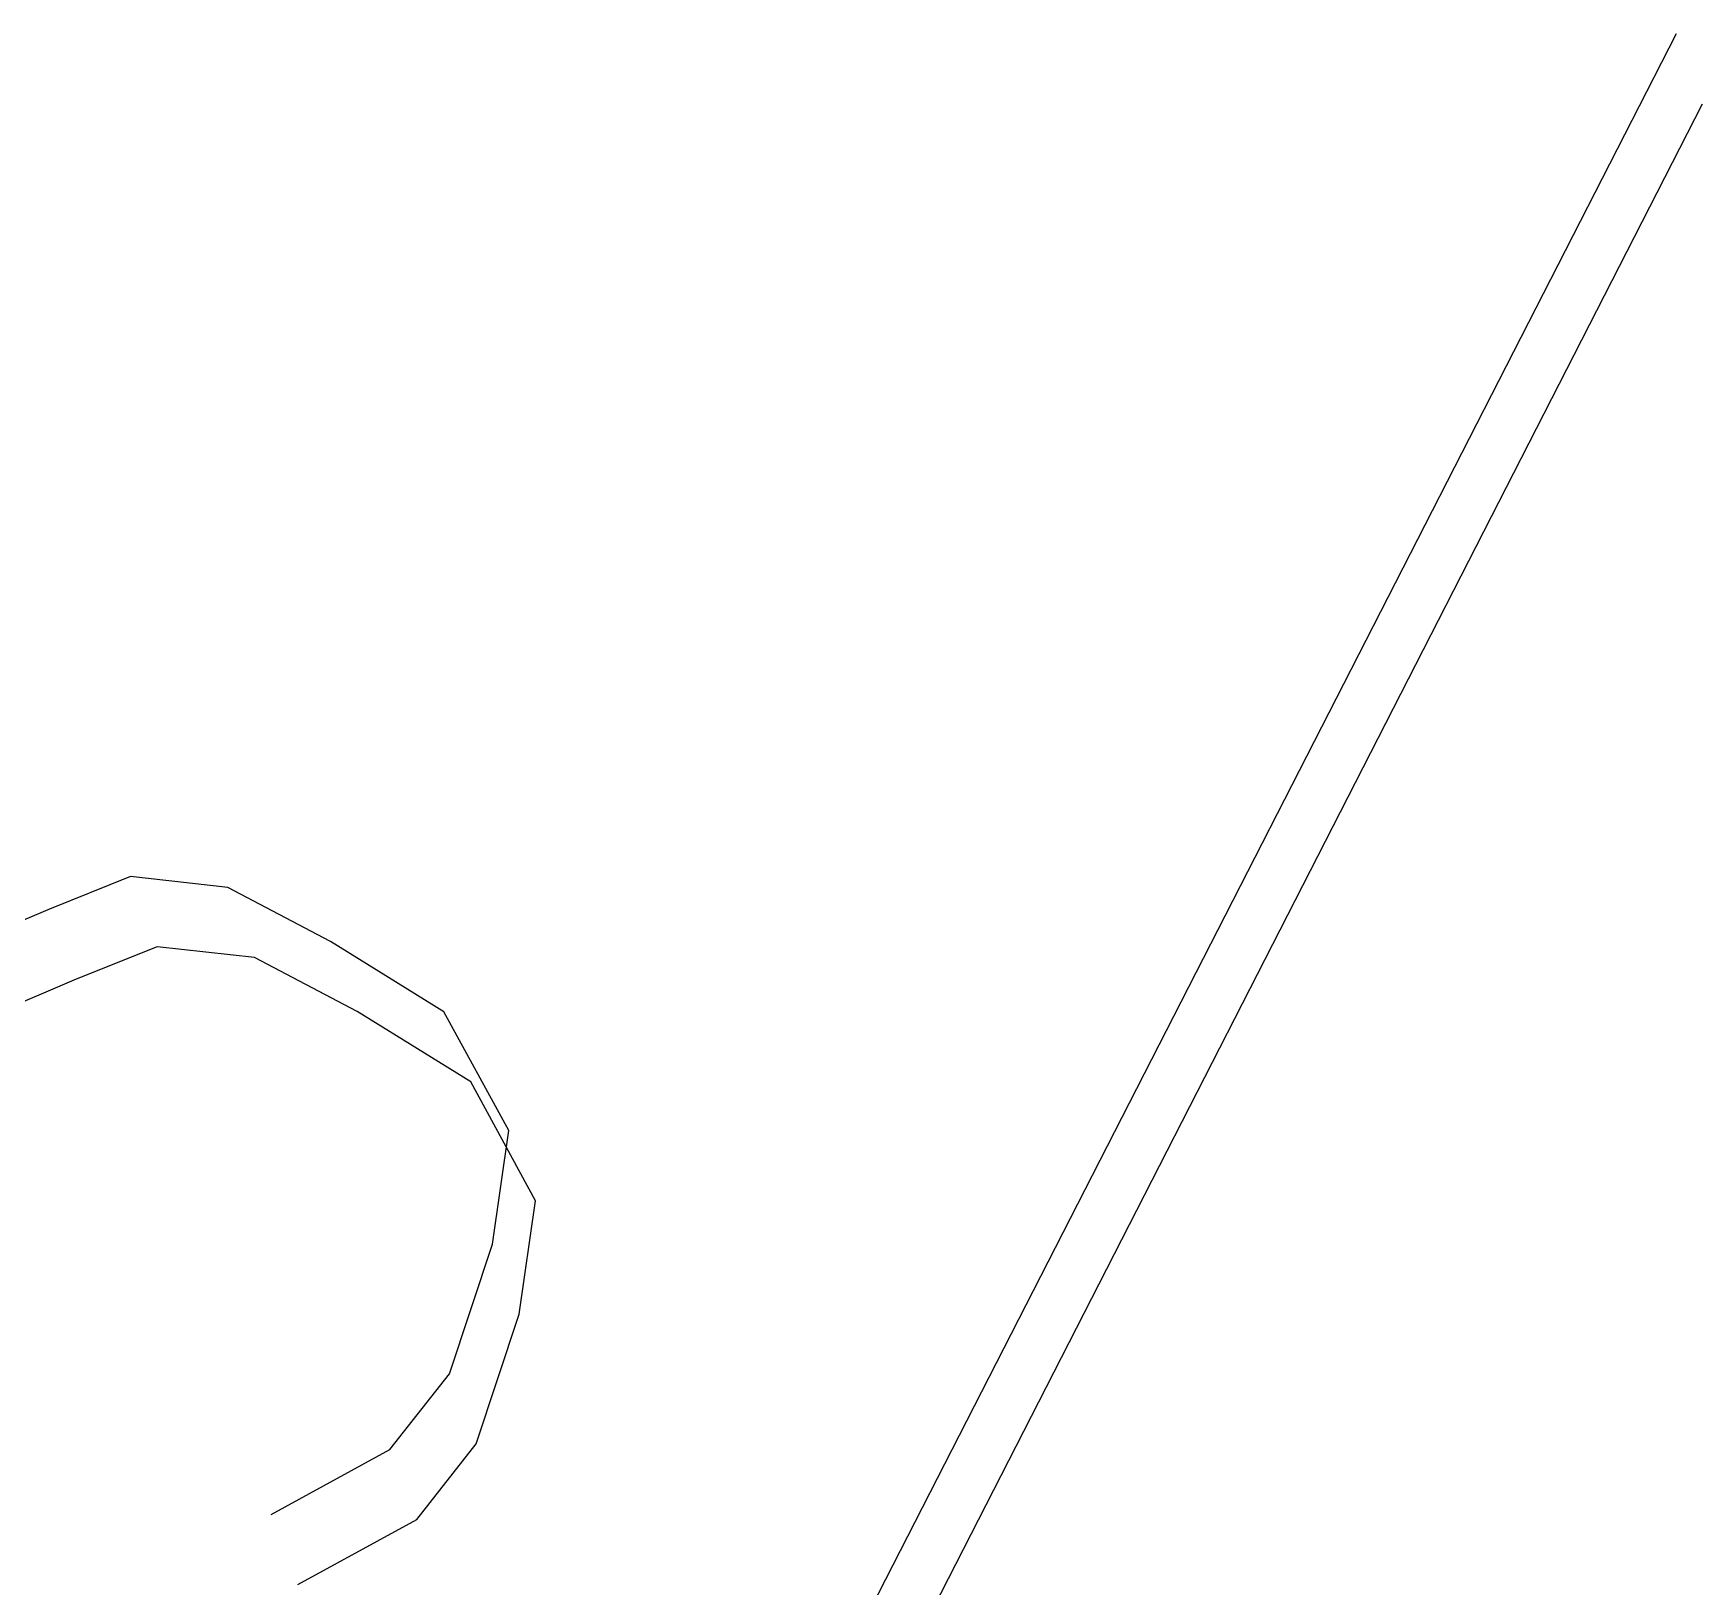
# Model space of a CAD drawing. Header units: metres. Extents: x 507606 to 508087, y 6966978 to 6967359.
# Drawn here: x 507834.0278 to 507834.3366, y 6967283.4653 to 6967283.7526 of the extents above; entities that cross this region are included whole.
import ezdxf

# ---------------------------------------------------------------- set-up
doc = ezdxf.new("R2010")
doc.units = ezdxf.units.M
doc.layers.add('mga2020SGN_TRAF', color=252, linetype='Continuous')
doc.layers.add('SGN_TRAF', color=252, linetype='Continuous')

# ---------------------------------------------------------------- blocks, each defined once
blk = doc.blocks.new('BAC SG TSIGN')
for p, q in [((-6.6675, -13.0528), (6.7028, 13.088)), ((-3.3867, 7.5847), (-3.9158, 7.373)), ((-2.7517, 7.5141), (-3.3867, 7.5847)), ((-2.0814, 7.1613), (-2.7517, 7.5141)), ((-3.9158, 7.373), (-5.3269, 6.7733)), ((-1.3406, 6.7027), (-2.0814, 7.1613)), ((-0.9172, 5.9266), (-1.3406, 6.7027)), ((-1.0231, 5.1858), (-0.9172, 5.9266)), ((-1.3053, 4.3391), (-1.0231, 5.1858)), ((-1.6933, 3.8452), (-1.3053, 4.3391)), ((-2.4694, 3.4219), (-1.6933, 3.8452))]:
    blk.add_line(p, q)
blk = doc.blocks.new('XE_SURVEY')
at = {"layer": 'mga2020SGN_TRAF', "xscale": 0.02832763783784933, "yscale": 0.02832763783784933, "zscale": 0.02832763783784933, "rotation": 0.001583333339407246}
blk.add_blockref('BAC SG TSIGN', (507834.1467, 6967283.36876, 4.81211), dxfattribs=at)
at = {"layer": 'SGN_TRAF', "xscale": 0.02833934954107966, "yscale": 0.02833934954107966, "zscale": 0.02833934954107966}
blk.add_blockref('BAC SG TSIGN', (507834.14177, 6967283.38166, 4.81211), dxfattribs=at)

msp = doc.modelspace()

# ---------------------------------------------------------------- block references
msp.add_blockref('XE_SURVEY', (0, 0))

doc.saveas('drawing.dxf')
